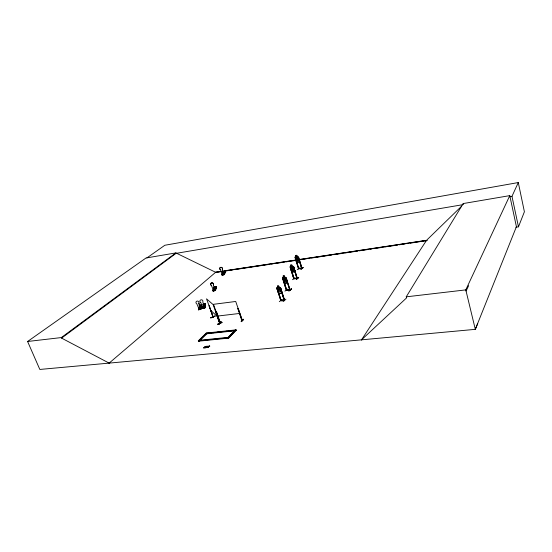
<?xml version="1.0" encoding="UTF-8"?>
<svg xmlns="http://www.w3.org/2000/svg" width="552" height="552" viewBox="0 0 552 552"><rect width="100%" height="100%" fill="white"/><g stroke="black" fill="none" stroke-linecap="round" stroke-linejoin="round"><path stroke-width="0.83" d="M218.875 323.989L221.097 321.781L218.978 324.203M221.179 322.023L218.93 324.148M221.076 321.802L218.93 324.169M279.319 301.682L282.051 299.543M284.915 291.159L287.558 289.124M292.512 279.692L294.878 277.815M299.639 267.872L297.211 269.686M199.189 308.251L199.431 307.912L199.189 308.209M199.548 308.126L199.251 308.368L199.914 305.567M199.431 308.402L199.486 307.926M203.308 307.105L203.509 306.753M203.481 306.657L203.398 307.133M213.865 289.821L214.017 289.324L213.382 289.538L213.79 290.635M222.746 273.454L222.553 273.889M222.918 273.613L222.794 273.895M205.316 303.759L204.985 307.871L205.537 303.779L204.695 307.975L205.261 303.538L203.074 304.594L205.254 304.083L203.129 304.732M204.468 306.463L204.799 304.014M204.502 307.133L204.895 303.8L204.523 308.009L204.406 306.677L204.82 307.333M204.668 307.968L205.261 303.538M203.964 307.837L203.55 306.608L202.881 306.85M202.784 307.795L202.411 307.278L202.722 308.216L204.55 307.657L204.406 306.677M204.454 306.457L204.785 304.007M203.15 306.871L203.481 306.719L203.219 307.098M203.419 305.905L203.598 304.193L203.598 305.932M203.308 308.037L202.888 306.808L202.632 308.478M203.267 306.677L203.302 307.057L203.343 306.657M202.584 307.229L202.812 308.54M202.846 306.167L202.536 308.63L204.985 307.871M202.356 307.699L202.411 307.278M200.893 309.079L201.501 304.98M201.045 305.118C201.307 312.342 198.948 308.816 201.397 305.111M200.597 308.389L201.087 305.111M201.404 304.773L200.776 309.23L200.493 307.926L201.073 309.113L201.673 305.014L199.272 305.422L201.452 304.911L199.258 305.967L199.272 305.422M199.865 306.443L201.294 306.008L201.301 305.456L199.168 306.105M200.052 309.058L199.631 307.864L198.962 308.106L199.396 309.258M200.328 309.355L200.962 305.256M200.721 302.537L200.721 302.503A1.525 1.428 6.3 0 1 200.038 300.571A1.525 1.428 6.3 0 1 202.073 299.957A1.525 1.428 6.3 0 1 202.763 301.882L204.323 307.25L202.881 307.685L200.721 302.503M199.327 308.037L199.251 308.375L199.562 307.975M199.534 307.147L199.962 305.539M198.437 308.954L198.672 308.485L198.913 309.782M198.941 308.023L198.596 309.886L198.962 307.409M198.968 308.941L196.802 303.759A1.525 1.428 6.9 0 1 196.112 301.834A1.525 1.428 6.9 0 1 198.147 301.213A1.525 1.428 6.9 0 1 198.837 303.138L200.41 308.471M198.83 303.172L200.404 308.506M213.748 289.793L213.824 289.351L213.596 289.641M214.066 287.426C219.296 285.432 213.203 288.779 214.176 287.04L216.232 286.605L215.101 290.621L214.921 289.752L214.949 290.338L213.231 290.828L212.996 289.938L213.307 291.139M216.418 286.736C212.63 297.073 219.572 283.01 214.411 287.309M213.155 289.897L213.341 290.435L214.783 289.917L213.424 290.304L211.402 285.384A1.442 1.352 15.4 0 1 210.754 283.576A1.442 1.352 15.4 0 1 212.672 283.031A1.442 1.352 15.4 0 1 213.313 284.866L213.32 284.839A1.442 1.352 15.4 0 0 212.686 283.003A1.442 1.352 15.4 0 0 210.76 283.549A1.442 1.352 15.4 0 0 211.402 285.384L211.402 285.384M215.887 286.785L214.666 290.745L215.839 286.716M216.184 286.474L214.666 290.745M215.045 290.628L216.232 286.605M214.404 290.497L214.017 289.324M214.762 289.8L215.032 289.358L215.266 290.035L213.914 290.421M214.121 288.793L214.659 287.137M214.383 288.717L214.818 287.178M213.879 288.068C219.123 286.074 213.017 289.427 213.99 287.682L216.053 287.247L213.99 287.682M213.169 291.077L213.458 289.676M213.831 288.779L214.231 287.254M213.776 289.386L213.803 289.765M214.086 288.799L214.825 287.171M214.176 288.599L214.618 287.068M225.126 270.922L223.933 274.73L225.126 270.922L223.229 271.446L223.153 271.929L225.05 271.398L223.802 274.765L224.995 271.26L223.105 271.798M223.312 272.874L224.629 272.653L223.353 273.005L223.795 271.598L223.27 271.577C218.026 281.437 230.839 269.155 223.229 271.446M222.125 274.027L222.18 274.896L223.802 274.447L223.753 273.578L224.119 274.178L222.194 274.71L221.973 274.068L222.304 274.537L223.926 274.089L223.753 273.578M223.898 274.723L223.898 273.537M223.663 274.703L224.954 271.273M223.298 274.558L222.925 273.481L222.325 273.675L222.711 274.723M222.27 275.186L223.574 271.667M223.463 271.688L222.359 275.165L221.973 274.068M223.112 273.054L223.663 271.536M222.677 273.054L224.747 272.295L222.794 272.702M222.904 272.384C227.886 270.535 222.049 273.647 223.029 272.032L224.974 271.632L223.029 272.032M222.822 273.737L222.829 273.592M222.29 269.217L222.283 269.245A1.359 1.283 19 0 0 221.683 267.492A1.359 1.283 19 0 0 219.875 267.968A1.359 1.283 19 0 0 220.469 269.749L220.476 269.721A1.359 1.283 19 0 1 219.875 267.968A1.359 1.283 19 0 1 221.683 267.492A1.359 1.283 19 0 1 222.29 269.217L223.65 274.082L222.366 274.441L220.476 269.721M515.913 227.21L518.466 226.831L524.4 211.775L518.287 182.553L164.834 245.26L146.86 257.95M219.668 322.851L219.786 322.961M477.728 323.527L475.313 329.344L109.137 363.112L61.576 338.114L61.348 337.569L27.6 341.488L39.827 369.447L109.192 363.112M277.056 287.578L277.884 287.551L277.056 287.578L276.793 288.137L280.83 300.681C283.307 301.889 284.86 299.101 284.411 300.405M289.655 290.014C290.821 288.62 288.337 291.283 286.364 290.186L282.486 278.008L282.741 277.463L285.612 277.325L286.205 277.739L290.076 289.993L289.855 289.593L286.729 289.807M213.272 317.172L206.503 298.825L213.155 304.621L219.772 323.472M212.968 317.145L209.111 305.718L213.175 317.076M290.11 266.975L290.324 266.492M295.023 257.342L296.072 256.783M518.466 226.831L511.973 196.339L518.287 182.553M204.419 305.428L203.453 305.56L204.143 305.484M509.779 195.622L516.424 226.706L475.313 329.344L465.791 289.89L509.779 195.622L463.211 203.557L406.244 296.831L406.541 297.935L361.581 339.763M200.507 306.56L199.617 306.953L200.555 306.622M466.074 291.035L468.655 285.653M201.39 305.325L201.452 304.911M203.074 304.531L205.309 303.676M203.136 304.18L203.598 304.193M213.017 291.208L215.37 290.531M214.286 288.399C216.011 287.806 214.128 288.931 214.514 288.144M463.314 204.599L463.211 203.557M361.381 340.066L426.579 240.279L461.575 206.22M224.05 272.336L223.298 272.785L223.484 272.447M199.382 308.313L199.32 307.912M296.776 255.314L295.61 255.41L296.044 256.797L295.603 257.287L296.362 259.757L297.273 260.772L298.363 260.682L298.618 259.578L297.852 257.101L297.135 256.708C296.672 253.492 296.458 257.322 297.942 256.618L298.501 257.011L301.999 268.569M291.139 266.443L290.683 266.947L291.477 269.486L292.415 270.535L293.533 270.452L293.795 269.321L293.002 266.768L292.256 266.361L291.884 264.925L290.656 265.036L291.139 266.443L290.738 265.063M283.611 277.47L283.142 277.98L283.976 280.602L284.942 281.686L286.095 281.61L286.357 280.45L284.37 275.917L283.107 276.021L283.583 277.408M242.107 320.201L241.707 320.27L242.224 320.112M241.686 320.25L242.017 320.574L241.783 320.167M241.217 321.45L243.349 319.263M241.189 321.45L243.446 319.456L241.321 321.657M228.369 337.61L234.814 330.938M198.313 340.825L228.5 337.748L236.104 329.868L236.235 330.241L228.638 338.128L198.444 341.198L198.313 340.825L206.289 333.056L236.104 329.868M238.285 308.678L237.822 308.803L238.285 308.678L242.376 320.553L242.004 320.588M220.407 322.582L219.896 322.734L220.255 322.692C220.558 323.858 220.738 322.126 219.972 322.651M199.734 340.653L199.258 341.115L199.127 340.736L207.09 332.973L207.228 333.339L199.872 340.515M198.444 341.198L200.9 338.804M205.192 334.622L206.289 333.056M216.439 311.342L215.991 311.466L216.439 311.342L220.441 323.113M214.314 288.406L215.177 288.158M109.137 363.112L215.853 272.108L220.952 271.336M283.411 301.509L285.922 299.17M284.149 300.088L281.106 300.343M284.597 299.991L281.196 300.267M281.072 300.219L280.637 300.253L281.099 300.674L277.504 288.91L277.07 289L277.504 288.91M288.806 290.725L291.559 288.938L288.924 290.925M291.546 288.924L288.875 290.959L291.277 288.724M286.736 290.166L283.183 278.753L286.647 290.186M280.513 288.799L280.954 288.71L280.513 288.799L284.232 300.523M281.83 291.808L281.879 293.243L278.877 293.422L278.063 291.98L278.884 293.416M296.9 278.208L297.1 278.518M296.955 278.249L294.03 278.498M297.142 278.201L296.976 278.118M296.265 279.457L298.777 277.566L296.224 279.491M284.522 283.114L283.7 281.748L284.501 283.135L287.419 282.941L284.515 283.086M293.995 278.387L293.588 278.422L294.078 278.311M287.371 281.541L287.392 282.962M277.063 287.647L280.002 287.413L279.181 287.461L278.719 286.012L277.421 286.108L278.691 286.06L279.126 287.53L279.912 287.978L280.782 290.676L280.513 291.87L279.333 291.925L278.332 290.807L277.47 288.116L277.946 287.599L277.449 286.088M300.916 269.203L303.186 267.437M300.964 269.424L303.269 267.61M279.153 287.482L280.616 287.902L284.646 300.488L280.575 287.923L279.974 287.488M302.02 268.099L298.811 268.513L301.937 268.175M286.095 278.629L286.522 278.539L286.095 278.629L289.655 290.021M298.646 268.741L295.313 258.053M292.001 271.936L291.208 270.611M294.782 270.37L294.789 271.757L291.973 271.957L294.775 271.694M282.486 278.008L286.343 290.207M293.554 267.547L297.01 278.615L293.885 267.52M299.577 261.938L299.598 260.572L299.577 261.938L296.838 262.159L296.072 260.875M293.664 266.685L297.328 278.594L293.664 266.685L293.064 266.25L290.297 266.443L290.041 266.982L293.767 278.822L297.452 278.505M296.838 262.159L299.598 261.917M294.064 278.794L290.718 267.699L294.119 278.788L293.892 278.408M298.708 257.825L302.137 268.5L298.522 268.838L294.975 257.329L295.223 256.804L297.914 256.639M298.39 257.853L301.709 268.603L298.39 257.853L298.791 257.763M295.63 258.032L298.867 268.796M295.996 256.756L295.61 255.41M61.348 337.569L175.86 252.919L215.653 272.281L296.403 260.089M61.576 338.114L176.026 253.375L462.466 204.744M204.33 305.373L203.502 305.704M204.288 305.539L203.647 305.511M27.6 341.488L146.004 257.998L175.86 252.919M220.124 323.072L220.552 323.003L220.048 323.161M208.421 346.946L208.283 346.573L209.684 345.98L208.421 346.946L208.483 347.539L208 346.849L206.579 347.456L208.09 347.104L207.897 346.152L208.38 346.835L209.774 346.235M205.606 347.222L206.869 346.249L205.475 346.849L205.661 347.815L205.185 347.118L203.86 347.988L205.275 347.374L205.096 346.421L205.53 346.642L205.096 346.421M206.959 346.504L205.565 347.104L205.441 346.387M206.579 347.456L207.959 346.732M209.684 345.98L208.325 346.69L208.483 347.539M206.669 347.719L208.049 346.987L207.897 346.152M203.764 347.732L205.144 347.008M206.869 346.249L205.51 346.96L205.661 347.815M203.86 347.988L205.24 347.263L205.185 346.677M280.733 300.171L281.161 300.136M284.301 300.433L280.602 288.73M286.281 289.71L286.785 290.097M220.165 323.065L220.082 322.616M301.62 268.141L301.84 268.507M222.166 322.575L217.619 324.341M222.028 322.292L217.55 324.162M210.774 317.786L215.114 315.958L210.774 317.779M215.177 316.144L210.836 317.966M215.549 311.68L219.71 323.479M280.906 300.592L276.869 288.137M281.147 300.654L277.414 288.979M297.183 278.187L294.112 278.436M293.837 278.739L290.304 267.789L290.718 267.699M203.239 306.657L203.136 307.084M214.659 288.206L215.142 288.13M223.629 272.502L224.112 272.46M199.21 305.829L201.342 305.18M203.75 304.649L205.22 304.359L203.088 305.008M199.927 306.029L201.349 305.594M203.695 305.063L205.165 304.766L203.743 305.201M199.817 306.305L201.294 306.008M203.64 305.428L205.116 305.132L203.688 305.567M199.755 306.67L201.232 306.381L199.81 306.808M199.693 307.084L201.169 306.795L199.741 307.222M203.578 305.842L205.061 305.546L203.633 305.98M200.597 308.299L200.631 308.913L198.803 309.472L198.499 308.533M200.693 308.492L198.872 309.044L198.672 308.485M203.391 307.609L204.606 307.243M200.845 309.003L198.596 309.886M213.783 288.413L215.846 287.978L214.5 288.358M213.665 288.799L215.735 288.365L213.714 288.938M219.813 322.948L219.958 323.403L215.708 311.618M509.455 196.767L511.973 196.339M225.195 270.694L296.569 259.916M299.122 259.53L345.007 252.595M346.704 252.34L425.723 240.403M298.956 259.702L426.454 240.458M216.087 272.426L222.049 271.522M223.753 271.267L233.123 269.852M234.828 269.597L262.083 265.491M263.787 265.229L269.749 264.332M271.453 264.077L273.157 263.822M274.861 263.559L284.232 262.152M285.929 261.889L295.299 260.482M300.412 259.709L306.374 258.812M308.078 258.55L309.782 258.295M311.487 258.039L320.857 256.625M322.561 256.37L331.931 254.955M333.629 254.7L342.999 253.285M344.703 253.03L357.482 251.105M359.186 250.849L360.891 250.587M362.595 250.332L368.557 249.435M370.261 249.18L371.965 248.917M373.663 248.662L383.033 247.248M384.737 246.992L386.441 246.737M388.146 246.482L394.107 245.578M395.812 245.323L397.516 245.067M399.22 244.812L405.182 243.908M406.886 243.653L408.59 243.397M410.295 243.142L419.665 241.728M421.362 241.472L427.331 240.568M217.605 316.061L239.803 313.426M406.244 296.831L465.791 289.89M237.898 308.727L241.831 320.691L242.328 320.553M241.272 321.699L243.625 319.456L243.308 319.242M207.228 333.339L211.492 332.884M213.203 332.704L215.763 332.428M217.467 332.249L220.883 331.883M223.443 331.607L226.858 331.248M228.569 331.062L234.545 330.427M236.235 330.241L235.269 329.958L227.652 337.831L227.79 338.217M234.828 330.406L206.634 333.415L206.765 333.787L234.959 330.786M199.596 340.28L228.107 337.362M207.994 346.408L208.339 346.373M205.22 347.587L205.572 347.56M208.035 347.318L208.387 347.284M295.582 255.431L296.748 255.362M298.798 268.341L298.57 268.824M283.162 276.069L284.342 275.965M283.183 278.753L283.1 278.822M277.221 289.503L281.023 289.296M286.647 289.876L289.579 289.621M278.898 293.367L281.879 293.243L281.81 291.78M290.097 289.917L286.184 278.56M285.584 277.345L286.143 277.787L287.33 281.534M210.54 310.252L217.281 316.386M291.249 270.597L292.015 271.888M296.134 260.848L296.879 262.09M216.067 311.39L220.11 323.161L213.479 304.311L235.725 301.475L242.3 320.629L242.052 320.222M212.996 289.938L213.231 290.614M228.5 337.748L228.638 338.128M214.873 289.407L215.059 289.945M213.32 284.839L214.776 289.945M208.249 346.118L208.283 346.573M208.09 347.104L208.132 347.574M205.275 347.374L205.309 347.85M294.761 270.349L294.747 271.715M285.432 277.856L285.129 279.471L286.474 281.085L284.977 279.788C285.308 281.975 283.431 281.389 284.618 279.491L283.342 277.939L284.763 279.16L285.005 277.842L285.432 277.856M292.905 266.802L292.608 268.375L293.905 269.935L292.463 268.686L291.835 270.087L292.111 268.403L290.876 266.954L292.25 268.079L292.498 266.795L292.905 266.802M297.763 257.128L297.466 258.667L298.729 260.171L297.321 258.971L296.707 260.337L296.983 258.702L295.789 257.301L297.121 258.384L297.362 257.128L297.763 257.128M296.596 255.617L295.9 255.679L296.038 256.121L296.734 256.059L296.596 255.617M297.273 257.149L296.183 257.239L296.948 259.709L298.039 259.619L297.273 257.149M291.704 265.236L290.987 265.291L291.125 265.747L291.842 265.691L291.704 265.236M292.401 266.816L291.283 266.899L292.077 269.445L293.195 269.362L292.401 266.816M284.183 276.235L283.445 276.29L283.59 276.759L284.328 276.704L284.183 276.235M284.908 277.863L283.756 277.939L284.59 280.561L285.736 280.492L284.908 277.863M278.525 286.336L277.766 286.385L277.925 286.867L278.684 286.819L278.525 286.336M279.277 288.013L278.098 288.082L278.967 290.773L280.147 290.711L279.277 288.013"/></g></svg>
